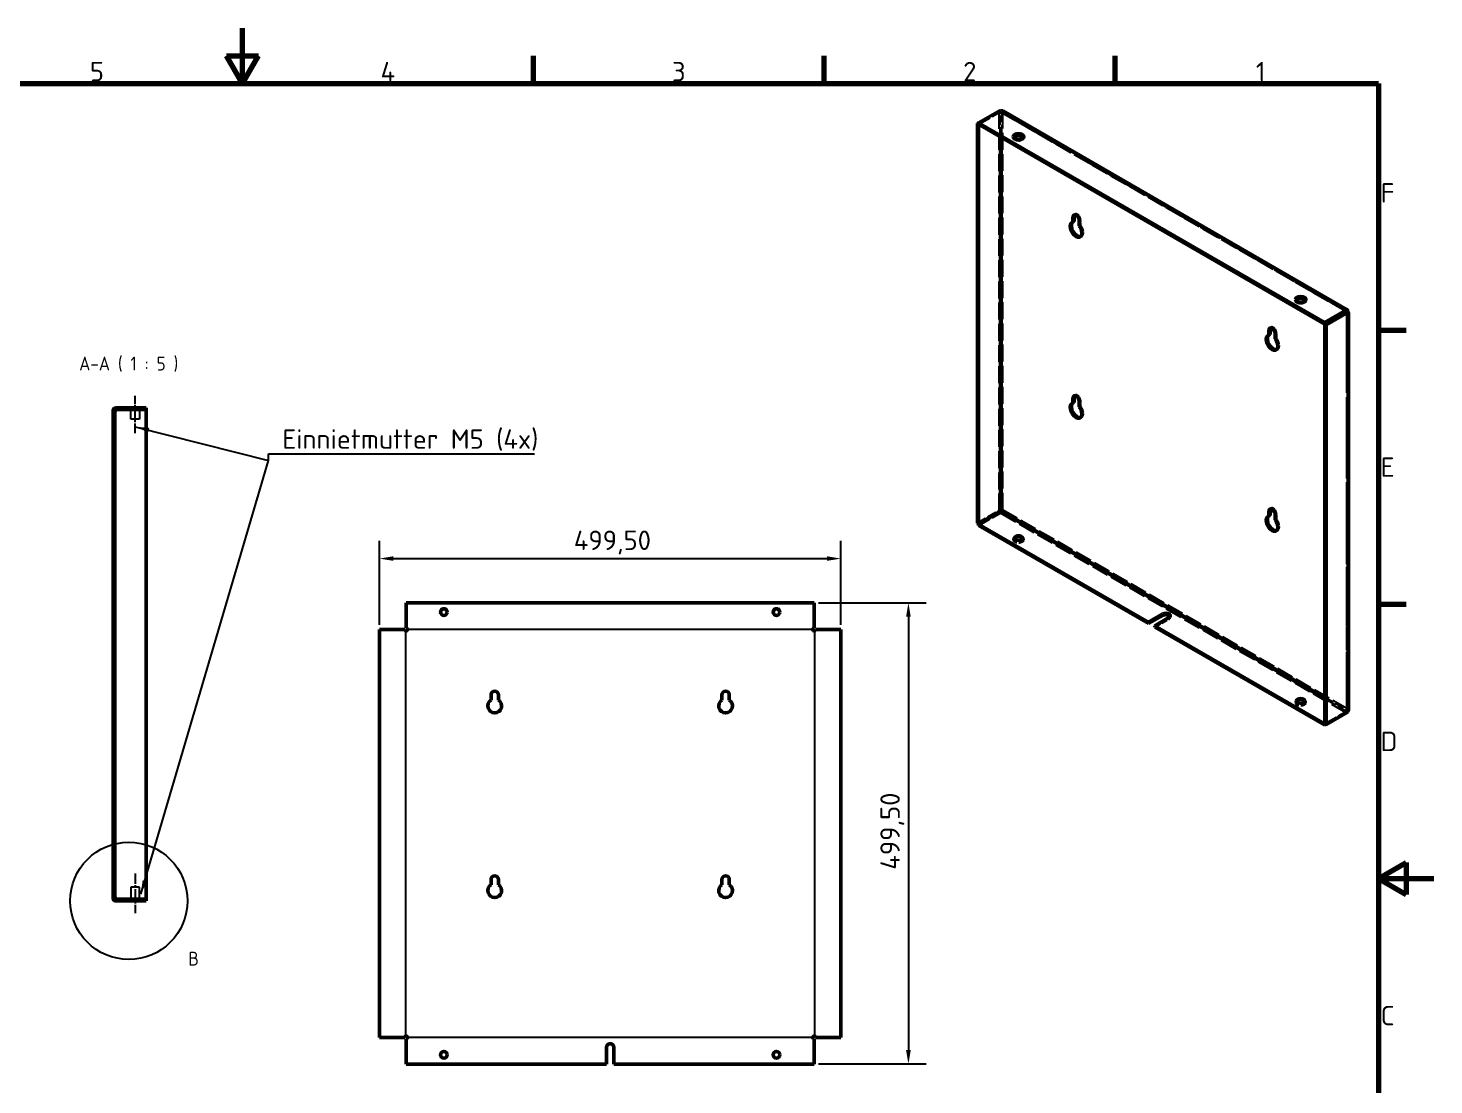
# Model space of a CAD drawing. Header units: millimetres. Extents: x -25 to 4376, y -375 to 1510.
# Drawn here: x 857 to 2125, y 556 to 1510 of the extents above; entities that cross this region are included whole.
import ezdxf

# ---------------------------------------------------------------- set-up
doc = ezdxf.new("R2010")
doc.units = ezdxf.units.MM
doc.header["$LTSCALE"] = 5
doc.linetypes.add('CHAIN', pattern=[0.3543, 0.2362, -0.0295, 0.0591, -0.0295])
doc.linetypes.add('DASHED', pattern=[0.2067, 0.1654, -0.0413])
for name, color, linetype, lineweight in [('Bemaßung (ISO)', 7, 'Continuous', 25), ('Detailumgrenzung (ISO)', 7, 'Continuous', 25), ('Mittellinie (ISO)', 7, 'Continuous', 25), ('Rahmen (ISO)', 7, 'Continuous', 70), ('Schraffur (ISO)', 7, 'Continuous', 18), ('Sichtbar (ISO)', 7, 'Continuous', 50), ('Sichtbar schmal (ISO)', 7, 'Continuous', 35), ('Skizziergeometrie (ISO)', 7, 'Continuous', 25), ('Symbol (ISO)', 7, 'Continuous', 25), ('Verdeckt (ISO)', 7, 'DASHED', 35), ('Verdeckt schmal (ISO)', 7, 'DASHED', 25)]:
    doc.layers.add(name, color=color, linetype=linetype, lineweight=lineweight)
doc.layers.add('Biegelinie nach oben(DIN)', color=7, linetype='Continuous', lineweight=25, true_color=0x8000ff)
doc.styles.add('Bezeichnungstext (DIN)', font='ISOCP.shx')
doc.styles.add('Notiztext (DIN)', font='isocpeur.ttf')
doc.dimstyles.new('Standard (DIN)', dxfattribs={"dimscale": 5, "dimtxt": 3.5, "dimasz": 2.5, "dimexe": 3.175, "dimexo": 0.8, "dimgap": 0.8, "dimtad": 1, "dimrnd": 1e-08, "dimzin": 0, "dimtxsty": 'Notiztext (DIN)', "dimcen": 0.09, "dimdle": 10, "dimclrd": 256, "dimclre": 256, "dimclrt": 256, "dimadec": 0, "dimazin": 0, "dimtfac": 1, "dimtmove": 0, "dimatfit": 3, "dimfxl": 1, "dimtolj": 1, "dimtzin": 0, "dimlwd": -1, "dimlwe": -1, "dimarcsym": 0})
doc.dimstyles.new('Standard - Methode 2a (DIN)$7', dxfattribs={"dimscale": 5, "dimtxt": 3.5, "dimasz": 2.5, "dimexe": 3.175, "dimexo": 0.8, "dimgap": 0.8, "dimtad": 1, "dimtih": 1, "dimtoh": 1, "dimrnd": 1e-08, "dimtxsty": 'Notiztext (DIN)', "dimcen": 0.09, "dimdle": 10, "dimclrd": 256, "dimclre": 256, "dimclrt": 256, "dimazin": 2, "dimtfac": 1, "dimtmove": 0, "dimatfit": 3, "dimfxl": 1, "dimtolj": 1, "dimlwd": -1, "dimlwe": -1, "dimarcsym": 0})

# ---------------------------------------------------------------- blocks, each defined once
blk = doc.blocks.new('Ränder BFE_Rahmen')
at = {"layer": 'Rahmen (ISO)'}
for p, q in [((210, 292), (210, 302)), ((207.11, 297), (212.89, 297)), ((210, 292), (207.11, 297)), ((210, 292), (212.89, 297)), ((262.5, 292), (262.5, 297)), ((315, 292), (315, 297)), ((367.5, 292), (367.5, 297)), ((5, 292), (415, 292)), ((415, 292), (415, 5)), ((415, 247.5), (420, 247.5)), ((415, 198), (420, 198)), ((415, 148.5), (420, 151.39)), ((420, 151.39), (420, 145.61)), ((415, 148.5), (425, 148.5)), ((415, 148.5), (420, 145.61))]:
    blk.add_line(p, q, dxfattribs=at)
at = {"layer": 'Symbol (ISO)', "char_height": 3.5, "style": 'Notiztext (DIN)'}
for s, insert, attachment_point in [('5', (183.75, 292.4), 8), ('4', (236.25, 292.4), 8), ('3', (288.75, 292.4), 8), ('2', (341.25, 292.4), 8), ('1', (393.75, 292.4), 8), ('F', (415.4, 272.25), 4), ('E', (415.4, 222.75), 4), ('D', (415.4, 173.25), 4), ('C', (415.4, 123.75), 4)]:
    blk.add_mtext(s, dxfattribs=dict(at, insert=insert, attachment_point=attachment_point))
blk = doc.blocks.new('2DDetail0')
at = {"layer": 'Detailumgrenzung (ISO)'}
blk.add_circle((189.51, 144.47), 10.58, dxfattribs=at)
at = {"layer": 'Detailumgrenzung (ISO)', "insert": (200.25, 132.78), "char_height": 2.5, "attachment_point": 7, "style": 'Bezeichnungstext (DIN)'}
blk.add_mtext('B', dxfattribs=at)
blk = doc.blocks.new('*D32')
at = {"layer": 'Bemaßung (ISO)', "transparency": 16777216}
for p, q in [((1173.7, 971.3), (1173.7, 1047.1)), ((1589.9, 971.3), (1589.9, 1047.1)), ((1186.2, 1031.2), (1577.4, 1031.2))]:
    blk.add_line(p, q, dxfattribs=at)
for points in [[(1186.2, 1033.3), (1186.2, 1029.2), (1173.7, 1031.2)], [(1577.4, 1033.3), (1577.4, 1029.2), (1589.9, 1031.2)]]:
    blk.add_solid(points, dxfattribs=at)
at = {"layer": 'Defpoints', "color": 0, "transparency": 16777216}
for p in [(1589.9, 1031.2), (1173.7, 967.3), (1589.9, 967.3)]:
    blk.add_point(p, dxfattribs=at)
at = {"layer": 'Bemaßung (ISO)', "transparency": 16777216, "insert": (1349, 1045.7), "char_height": 17.5, "attachment_point": 4, "style": 'Notiztext (DIN)'}
blk.add_mtext('\\A1;499,50', dxfattribs=at)
blk = doc.blocks.new('*D33')
at = {"layer": 'Bemaßung (ISO)', "transparency": 16777216}
for p, q in [((1569.9, 991.3), (1666.8, 991.3)), ((1650.9, 978.8), (1650.9, 587.6)), ((1569.9, 575.1), (1666.8, 575.1))]:
    blk.add_line(p, q, dxfattribs=at)
for points in [[(1648.8, 978.8), (1653, 978.8), (1650.9, 991.3)], [(1648.8, 587.6), (1653, 587.6), (1650.9, 575.1)]]:
    blk.add_solid(points, dxfattribs=at)
at = {"layer": 'Defpoints', "color": 0, "transparency": 16777216}
for p in [(1565.9, 991.3), (1565.9, 575.1), (1650.9, 575.1)]:
    blk.add_point(p, dxfattribs=at)
at = {"layer": 'Bemaßung (ISO)', "transparency": 16777216, "insert": (1636.4, 750.4), "char_height": 17.5, "attachment_point": 4, "rotation": 90, "style": 'Notiztext (DIN)'}
blk.add_mtext('\\A1;499,50', dxfattribs=at)

msp = doc.modelspace()

# ---------------------------------------------------------------- hatches: boundary and pattern name
at = {"layer": 'Schraffur (ISO)'}
h = msp.add_hatch(dxfattribs=at)
h.set_pattern_fill('ANSI31', color=256, scale=127, style=0)
h.set_pattern_definition([(45, (0, 0), (-11.22532, 11.22532), [])])
edge = h.paths.add_edge_path()
edge.add_ellipse((935.756, 1164.7333), major_axis=(0, 1), ratio=1, start_angle=0, end_angle=90)
edge.add_line((934.756, 1164.7333), (934.756, 724.7333))
edge.add_ellipse((935.756, 724.7333), major_axis=(-1, 0), ratio=1, start_angle=0, end_angle=90)
edge.add_line((935.756, 723.7333), (941.256, 723.7333))
edge.add_line((941.256, 723.7333), (941.256, 722.2333))
edge.add_line((941.256, 722.2333), (935.756, 722.2333))
edge.add_ellipse((935.756, 724.7333), major_axis=(0, -2.5), ratio=1, start_angle=270, end_angle=360, ccw=False)
edge.add_line((933.256, 724.7333), (933.256, 1164.7333))
edge.add_ellipse((935.756, 1164.7333), major_axis=(-2.5, 0), ratio=1, start_angle=270, end_angle=360, ccw=False)
edge.add_line((935.756, 1167.2333), (963.256, 1167.2333))
edge.add_line((963.256, 1167.2333), (963.256, 1165.7333))
edge.add_line((963.256, 1165.7333), (935.756, 1165.7333))

# ---------------------------------------------------------------- linework, layer by layer
at = {"layer": 'Biegelinie nach oben(DIN)'}
for p, q in [((1197.5235, 600.3214), (1197.5235, 966.0621)), ((1198.924, 967.4626), (1564.6647, 967.4626)), ((1566.0652, 966.0621), (1566.0652, 600.3214)), ((1564.6647, 598.9209), (1198.924, 598.9209))]:
    msp.add_line(p, q, dxfattribs=at)
at = {"layer": 'Mittellinie (ISO)', "linetype": 'CHAIN', "ltscale": 7.517555}
msp.add_line((953.3142, 1144.4068), (953.3142, 1178.2333), dxfattribs=at)
at = {"layer": 'Mittellinie (ISO)', "linetype": 'CHAIN', "ltscale": 7.966097}
msp.add_line((953.3142, 747.0781), (953.3142, 711.2333), dxfattribs=at)
at = {"layer": 'Sichtbar (ISO)'}
for p, q in [((1714.2205, 1424.5469), (1733.5372, 1435.6994)), ((1735.9659, 1435.2914), (2046.3072, 1256.1157)), ((1714.2205, 1424.5469), (1713.1098, 1423.9057)), ((1713.1098, 1423.9057), (1713.1098, 1063.1296)), ((1714.1705, 1423.2933), (1713.1098, 1423.9057)), ((1714.2205, 1423.3221), (1714.1705, 1423.2933)), ((1714.1705, 1423.2933), (1714.1705, 1062.5173)), ((2026.6617, 1244.1589), (1714.2205, 1424.5469)), ((1714.2205, 1423.3221), (1714.2205, 1424.5469)), ((2026.6617, 1242.9341), (1714.2205, 1423.3221)), ((1799.3768, 1334.8381), (1799.3768, 1339.456)), ((1800.4375, 1335.4505), (1799.3768, 1334.8381)), ((1800.4375, 1340.0684), (1800.4375, 1335.4505)), ((1805.0337, 1336.19), (1805.0337, 1331.5721)), ((2045.9784, 1255.3114), (2026.6617, 1244.1589)), ((2045.9784, 1254.0867), (2026.6617, 1242.9341)), ((2026.6617, 1242.9341), (2026.6617, 1244.1589)), ((2046.0284, 1254.0001), (2026.7117, 1242.8475)), ((2027.7723, 1242.2352), (2047.0891, 1253.3877)), ((2045.9784, 1254.0867), (2045.9784, 1255.3114)), ((2045.985, 1254.2314), (2046.2908, 1254.408)), ((2047.0891, 1253.3877), (2046.0284, 1254.0001)), ((2046.1571, 1253.9334), (2046.4629, 1254.1099)), ((2046.2908, 1254.408), (2047.0457, 1254.8438)), ((2046.4629, 1254.1099), (2047.2178, 1254.5458)), ((2047.95, 1253.2702), (2047.95, 894.919)), ((1976.1535, 1232.776), (1976.1535, 1237.3939)), ((1977.2142, 1233.3884), (1976.1535, 1232.776)), ((1977.2142, 1238.0063), (1977.2142, 1233.3884)), ((1981.8104, 1234.1279), (1981.8104, 1229.5101)), ((2026.7117, 882.0715), (2026.7117, 1242.8475)), ((2026.7117, 1242.8475), (2027.7723, 1242.2352)), ((2027.7723, 881.4591), (2027.7723, 1242.2352)), ((963.256, 1167.2333), (935.756, 1167.2333)), ((963.256, 1165.7333), (963.256, 1167.2333)), ((1799.3768, 1171.5388), (1799.3768, 1176.1567)), ((1800.4375, 1172.1512), (1799.3768, 1171.5388)), ((1800.4375, 1176.769), (1800.4375, 1172.1512)), ((1805.0337, 1172.8907), (1805.0337, 1168.2728)), ((933.256, 1164.7333), (933.256, 724.7333)), ((934.756, 724.7333), (934.756, 1164.7333)), ((935.756, 1165.7333), (963.256, 1165.7333)), ((935.938, 1165.6626), (963.256, 1165.6626)), ((963.256, 723.804), (963.256, 1165.6626)), ((1733.4872, 1073.6698), (1714.1705, 1062.5173)), ((1733.5372, 1073.5832), (1714.2205, 1062.4307)), ((1976.1535, 1069.4767), (1976.1535, 1074.0946)), ((1977.2142, 1070.0891), (1976.1535, 1069.4767)), ((1977.2142, 1074.707), (1977.2142, 1070.0891)), ((1981.8104, 1070.8286), (1981.8104, 1066.2107)), ((1714.1705, 1062.5173), (1713.1098, 1063.1296)), ((1714.2205, 1062.4307), (1867.6126, 973.8696)), ((1714.2205, 1062.4307), (1714.2205, 1061.2059)), ((1714.2205, 1061.2059), (1867.6126, 972.6449)), ((1565.9021, 991.3168), (1197.6866, 991.3168)), ((1197.6866, 968.5517), (1197.6866, 991.3168)), ((1565.9021, 968.5517), (1565.9021, 991.3168)), ((1867.6126, 973.8696), (1880.3406, 981.2181)), ((1880.3406, 979.9934), (1867.6126, 972.6449)), ((1885.9974, 977.9521), (1873.2695, 970.6037)), ((1173.6694, 967.2995), (1173.6694, 599.084)), ((1196.4344, 967.2995), (1173.6694, 967.2995)), ((1567.1543, 967.2995), (1589.9194, 967.2995)), ((1589.9194, 599.084), (1589.9194, 967.2995)), ((1867.6126, 972.6449), (1867.6126, 973.8696)), ((1873.2695, 970.6037), (1873.2695, 969.3789)), ((1873.2695, 970.6037), (2026.6617, 882.0426)), ((1873.2695, 969.3789), (2026.6617, 880.8179)), ((1274.2944, 903.4787), (1274.2944, 908.1918)), ((1280.961, 908.1918), (1280.961, 903.4787)), ((1482.6277, 903.4787), (1482.6277, 908.1918)), ((1489.2944, 908.1918), (1489.2944, 903.4787)), ((2047.0891, 892.6117), (2027.7723, 881.4591)), ((2026.7117, 882.0715), (2026.6617, 882.0426)), ((2026.6617, 882.0426), (2026.6617, 880.8179)), ((2026.6617, 880.8179), (2027.7723, 881.4591)), ((2026.7117, 882.0715), (2027.7723, 881.4591)), ((1274.2944, 736.812), (1274.2944, 741.5251)), ((1280.961, 741.5251), (1280.961, 736.812)), ((1482.6277, 736.812), (1482.6277, 741.5251)), ((1489.2944, 741.5251), (1489.2944, 736.812)), ((941.256, 723.7333), (935.756, 723.7333)), ((935.938, 723.804), (963.256, 723.804)), ((941.256, 722.2333), (941.256, 723.7333)), ((941.256, 723.7333), (945.256, 723.7333)), ((945.256, 723.7333), (963.256, 723.7333)), ((963.256, 723.7333), (963.256, 722.2333)), ((935.756, 722.2333), (941.256, 722.2333)), ((945.256, 722.2333), (941.256, 722.2333)), ((963.256, 722.2333), (945.256, 722.2333)), ((1196.4344, 599.084), (1173.6694, 599.084)), ((1197.6866, 597.8318), (1197.6866, 575.0668)), ((1565.9021, 597.8318), (1565.9021, 575.0668)), ((1567.1543, 599.084), (1589.9194, 599.084)), ((1378.461, 575.0668), (1378.461, 590.0668)), ((1385.1277, 590.0668), (1385.1277, 575.0668)), ((1197.6866, 575.0668), (1378.461, 575.0668)), ((1385.1277, 575.0668), (1565.9021, 575.0668))]:
    msp.add_line(p, q, dxfattribs=at)
for centre in [(1231.7944, 982.9834), (1531.7944, 982.9834), (1231.7944, 583.4001), (1531.7944, 583.4001)]:
    msp.add_circle(centre, 3, dxfattribs=at)
for centre, radius, start, end in [((935.756, 1164.7333), 2.5, 90, 180), ((935.756, 1164.7333), 1, 90, 180), ((934.438, 1165.6653), 1.5, 331.4834079, 359.8971604), ((1197.6844, 967.3017), 1.25, 180.1028396, 89.8971604), ((1565.9043, 967.3017), 1.25, 90.1028396, 359.8971604), ((1277.6277, 898.1918), 6.25, 122.2309526, 57.7690474), ((1277.6277, 908.1918), 3.3333, 0, 180), ((1485.961, 898.1918), 6.25, 122.2309526, 57.7690474), ((1485.961, 908.1918), 3.3333, 0, 180), ((1277.6277, 731.5251), 6.25, 122.2309526, 57.7690474), ((1277.6277, 741.5251), 3.3333, 0, 180), ((1485.961, 731.5251), 6.25, 122.2309526, 57.7690474), ((1485.961, 741.5251), 3.3333, 0, 180), ((935.756, 724.7333), 2.5, 180, 270), ((935.756, 724.7333), 1, 180, 270), ((934.438, 723.8013), 1.5, 0.1028396, 28.5165921), ((1197.6844, 599.0818), 1.25, 270.1028396, 179.8971604), ((1565.9043, 599.0818), 1.25, 0.1028396, 269.8971604), ((1381.7944, 590.0668), 3.3333, 0, 180)]:
    msp.add_arc(centre, radius, start, end, dxfattribs=at)
for centre, major_axis, start_param, end_param in [((1734.596, 1436.3129), (-1.5, 0), 0.787193053, 1.283106587), ((1750.2329, 1410.9403), (-3.6, 0), 2.511455408, 6.913322553), ((1750.2329, 1410.6953), (3.6, 0), 0.058959719, 3.082632935), ((1802.2053, 1328.025), (3.75, -6.4952), 2.918730735, 8.076843553), ((1803.2659, 1328.6374), (-3.75, 6.4952), 0.141897055, 2.999695599), ((1802.2053, 1337.823), (-2, 3.4641), 3.926990817, 7.068583471), ((1803.2659, 1338.4354), (-2, 3.4641), 0.268375089, 0.785398163), ((2004.7914, 1263.9709), (-3.6, 0), 2.511455408, 6.913322553), ((2004.7914, 1263.7259), (3.6, 0), 0.058959719, 3.082632935), ((2047.041, 1255.9227), (-1.5, 0), 0.28768974, 0.783603274), ((2046.8161, 1254.5126), (-0.75, 1.299), 1.455825777, 1.685766877), ((2047.8768, 1255.1249), (0.75, -1.299), 4.59741843, 4.82735953), ((2048.1498, 1254.0023), (-0.75, -1.299), 5.499582033, 5.995495567), ((1978.982, 1225.963), (3.75, -6.4952), 2.918730735, 8.076843553), ((1980.0426, 1226.5753), (-3.75, 6.4952), 0.141897055, 2.999695599), ((1978.982, 1235.7609), (-2, 3.4641), 3.926990817, 7.068583471), ((1980.0426, 1236.3733), (-2, 3.4641), 0.268375089, 0.785398163), ((1802.2053, 1164.7257), (3.75, -6.4952), 2.918730735, 8.076843553), ((1803.2659, 1165.3381), (-3.75, 6.4952), 0.141897055, 2.999695599), ((1802.2053, 1174.5237), (-2, 3.4641), 3.926990817, 7.068583471), ((1803.2659, 1175.1361), (-2, 3.4641), 0.268375089, 0.785398163), ((1734.5479, 1074.28), (0.75, 1.299), 1.858486067, 2.354399601), ((1734.596, 1074.1967), (-1.5, 0), 0.787193053, 1.283106587), ((1734.3711, 1074.1224), (0.75, -1.299), 1.455825777, 1.685766877), ((1978.982, 1062.6636), (3.75, -6.4952), 2.918730735, 8.076843553), ((1980.0426, 1063.276), (-3.75, 6.4952), 0.141897055, 2.999695599), ((1978.982, 1072.4616), (-2, 3.4641), 3.926990817, 7.068583471), ((1980.0426, 1073.074), (-2, 3.4641), 0.268375089, 0.785398163), ((1750.2329, 1049.5589), (3.6, 0), 0.058959719, 3.082632935), ((1750.2329, 1048.5791), (4.8, 0), 0.91982424, 2.221768414), ((1883.169, 979.5851), (4, 0), 5.497787144, 8.639379797), ((1883.169, 978.3604), (4, 0), 0.268375089, 2.35619449), ((2004.7914, 902.5895), (3.6, 0), 0.058959719, 3.082632935), ((2004.7914, 901.6097), (4.8, 0), 0.91982424, 2.221768414), ((2048.1498, 893.2219), (0.75, 1.299), 1.858486067, 2.354399601)]:
    msp.add_ellipse(centre, major_axis=major_axis, ratio=0.577350269, start_param=start_param, end_param=end_param, dxfattribs=at)
for centre, major_axis in [((1750.2329, 1411.9201), (-4.8, 0)), ((2004.7914, 1264.9507), (-4.8, 0)), ((1750.2329, 1049.8038), (-3.6, 0)), ((2004.7914, 902.8344), (-3.6, 0))]:
    msp.add_ellipse(centre, major_axis=major_axis, ratio=0.577350269, dxfattribs=at)
for points, knots in [([(1735.9657, 1435.2903), (1735.6548, 1435.4645), (1735.1869, 1435.4999), (1734.7457, 1435.4916), (1734.5448, 1435.4879), (1734.3492, 1435.4797), (1734.1704, 1435.4825)], [0.1290366859, 0.1290366859, 0.1290366859, 0.1290366859, 0.7776378231, 0.7776378231, 0.7776378231, 1.0730879035, 1.0730879035, 1.0730879035, 1.0730879035]), ([(2045.6026, 1255.677), (2045.5901, 1255.9488), (2045.82, 1256.2287), (2046.115, 1256.1851), (2046.389, 1256.1447), (2046.6772, 1255.8043), (2046.8703, 1255.3359), (2046.9352, 1255.1784), (2046.9923, 1255.0103), (2047.0457, 1254.8438)], [2.06850475, 2.06850475, 2.06850475, 2.06850475, 2.846535438, 2.846535438, 2.846535438, 3.569056785, 3.569056785, 3.569056785, 3.812020267, 3.812020267, 3.812020267, 3.812020267]), ([(2047.2178, 1254.5458), (2047.5658, 1254.1623), (2047.8893, 1253.7279), (2047.9414, 1253.3814), (2047.9941, 1253.0308), (2047.7691, 1252.8043), (2047.5134, 1252.7971), (2047.4097, 1252.7942), (2047.3048, 1252.8237), (2047.2178, 1252.8795)], [-2.24122394, -2.24122394, -2.24122394, -2.24122394, -1.521479249, -1.521479249, -1.521479249, -0.793158504, -0.793158504, -0.793158504, -0.497708423, -0.497708423, -0.497708423, -0.497708423]), ([(935.756, 1164.9492), (935.5927, 1164.5186), (935.2545, 1164.2173), (935.0229, 1164.1718), (934.8424, 1164.1363), (934.756, 1164.2528), (934.756, 1164.49)], [0.497708423, 0.497708423, 0.497708423, 0.497708423, 1.477801188, 1.477801188, 1.477801188, 2.24122394, 2.24122394, 2.24122394, 2.24122394]), ([(934.7646, 1164.3583), (934.9504, 1164.4231), (935.1325, 1164.5031), (935.2951, 1164.5964), (935.4756, 1164.7001), (935.6329, 1164.8194), (935.756, 1164.9492)], [-1.0590958133, -1.0590958133, -1.0590958133, -1.0590958133, -0.7931585037, -0.7931585037, -0.7931585037, -0.4977084233, -0.4977084233, -0.4977084233, -0.4977084233]), ([(1733.6159, 1074.3266), (1733.7314, 1074.7449), (1734.0201, 1075.1003), (1734.3605, 1075.13), (1734.6257, 1075.1532), (1734.8825, 1074.9804), (1735.0301, 1074.7015)], [-2.64388423, -2.64388423, -2.64388423, -2.64388423, -1.663791466, -1.663791466, -1.663791466, -0.900368713, -0.900368713, -0.900368713, -0.900368713]), ([(1735.2022, 1074.4035), (1735.3999, 1074.0883), (1735.3828, 1073.7146), (1735.1423, 1073.502), (1734.9171, 1073.3029), (1734.5318, 1073.2723), (1734.1704, 1073.3662)], [-0.670427613, -0.670427613, -0.670427613, -0.670427613, 0.229738986, 0.229738986, 0.229738986, 1.073087904, 1.073087904, 1.073087904, 1.073087904]), ([(2047.2178, 893.2685), (2047.447, 893.6799), (2047.8043, 894.1703), (2047.9141, 894.6323), (2047.9375, 894.7309), (2047.9476, 894.8268), (2047.9455, 894.918)], [0.4977084233, 0.4977084233, 0.4977084233, 0.4977084233, 1.2757391107, 1.2757391107, 1.2757391107, 1.4417596409, 1.4417596409, 1.4417596409, 1.4417596409]), ([(934.756, 724.9767), (934.756, 725.2563), (934.8883, 725.3644), (935.1259, 725.2619), (935.3485, 725.1659), (935.6155, 724.888), (935.756, 724.5175)], [-2.24122394, -2.24122394, -2.24122394, -2.24122394, -1.341057341, -1.341057341, -1.341057341, -0.497708423, -0.497708423, -0.497708423, -0.497708423])]:
    msp.add_open_spline(points, degree=3, knots=knots, dxfattribs=at)
for points in [[(2045.985, 1254.2314), (2045.9828, 1254.235), (2045.9806, 1254.2385), (2045.9784, 1254.242)], [(2046.1629, 1253.9224), (2046.161, 1253.9261), (2046.1591, 1253.9297), (2046.1571, 1253.9334)], [(935.756, 724.5175), (935.5221, 724.7641), (935.1502, 724.9703), (934.762, 725.1085)]]:
    msp.add_open_spline(points, degree=3, dxfattribs=at)
at = {"layer": 'Sichtbar schmal (ISO)'}
for p, q in [((2045.6026, 1255.677), (1734.1704, 1435.4825)), ((1733.6159, 1074.3266), (1733.6159, 1412.1242)), ((1735.0301, 1411.3077), (1735.0301, 1074.7015)), ((1799.3768, 1339.456), (1800.4375, 1340.0684)), ((2045.985, 1254.2314), (2045.9784, 1254.2353)), ((2046.1571, 1253.9258), (2046.1571, 1253.9334)), ((2047.2178, 893.2685), (2047.2178, 1252.8795)), ((1976.1535, 1237.3939), (1977.2142, 1238.0063)), ((1799.3768, 1176.1567), (1800.4375, 1176.769)), ((2026.7117, 904.4674), (1734.1704, 1073.3662)), ((1735.2022, 1074.4035), (2026.7117, 906.1004)), ((1976.1535, 1074.0946), (1977.2142, 1074.707)), ((1880.3406, 979.9934), (1880.3406, 981.2181))]:
    msp.add_line(p, q, dxfattribs=at)
at = {"layer": 'Skizziergeometrie (ISO)'}
for p, q in [((949.4288, 1165.7333), (957.1995, 1165.7333)), ((949.4288, 1156.9068), (949.4288, 1165.7333)), ((957.1995, 1156.9068), (949.4288, 1156.9068)), ((957.1995, 1165.7333), (957.1995, 1156.9068)), ((957.1995, 734.5781), (949.4288, 734.5781)), ((949.4288, 734.5781), (949.4288, 723.7333)), ((949.4288, 723.7333), (957.1995, 723.7333)), ((957.1995, 723.7333), (957.1995, 734.5781))]:
    msp.add_line(p, q, dxfattribs=at)
at = {"layer": 'Verdeckt (ISO)', "ltscale": 10.406408}
for p, q in [((1733.5372, 1434.4747), (1714.2205, 1423.3221)), ((1713.1098, 1063.1296), (1732.4266, 1074.2822)), ((1733.5372, 1072.3584), (1714.2205, 1061.2059)), ((2046.0284, 893.2241), (2026.7117, 882.0715))]:
    msp.add_line(p, q, dxfattribs=at)
at = {"layer": 'Verdeckt (ISO)', "ltscale": 0.571309}
for p, q in [((1733.4872, 1434.4458), (1732.4266, 1435.0582)), ((1733.5372, 1435.6994), (1733.5372, 1434.4747)), ((1735.1211, 1433.6037), (1736.1818, 1434.2161)), ((1798.4553, 1334.5202), (1799.5159, 1335.1326)), ((1800.2053, 1341.2871), (1801.2659, 1341.8995)), ((1805.0337, 1331.5721), (1806.0944, 1332.1845)), ((1805.9553, 1321.5298), (1807.0159, 1322.1422)), ((1975.232, 1232.4582), (1976.2926, 1233.0705)), ((1976.982, 1239.225), (1978.0426, 1239.8374)), ((1981.8104, 1229.5101), (1982.8711, 1230.1224)), ((1982.732, 1219.4678), (1983.7926, 1220.0801)), ((935.938, 1165.7333), (935.938, 1167.2333)), ((1798.4553, 1171.2209), (1799.5159, 1171.8333)), ((1800.2053, 1177.9878), (1801.2659, 1178.6002)), ((1805.0337, 1168.2728), (1806.0944, 1168.8852)), ((934.9603, 1164.1653), (933.7668, 1164.1653)), ((1805.9553, 1158.2305), (1807.0159, 1158.8429)), ((934.756, 1098.7333), (933.256, 1098.7333)), ((933.256, 1089.0776), (934.756, 1089.0776)), ((934.756, 1075.2333), (933.256, 1075.2333)), ((1732.4266, 1074.2822), (1733.4872, 1073.6698)), ((1733.5372, 1073.5832), (1733.5372, 1072.3584)), ((1975.232, 1069.1588), (1976.2926, 1069.7712)), ((1976.982, 1075.9257), (1978.0426, 1076.5381)), ((1981.8104, 1066.2107), (1982.8711, 1066.8231)), ((1982.732, 1056.1685), (1983.7926, 1056.7808)), ((1887.169, 978.3604), (1887.169, 979.5851)), ((934.756, 898.7333), (933.256, 898.7333)), ((933.256, 889.0776), (934.756, 889.0776)), ((2045.9784, 891.9704), (2045.9784, 893.1952)), ((2046.0284, 893.2241), (2047.0891, 892.6117)), ((2046.0661, 895.0312), (2047.1268, 895.6436)), ((934.756, 875.2333), (933.256, 875.2333)), ((933.7668, 725.3013), (934.9603, 725.3013)), ((935.938, 722.2333), (935.938, 723.7333))]:
    msp.add_line(p, q, dxfattribs=at)
at = {"layer": 'Verdeckt (ISO)', "ltscale": 0.406593}
for p, q in [((1733.3102, 1434.1141), (1732.5553, 1434.55)), ((1734.1704, 1435.4825), (1734.1704, 1434.6108)), ((1736.2629, 1434.2744), (1735.508, 1433.8385)), ((2045.6026, 1254.8053), (2045.6026, 1255.677)), ((2047.2178, 1252.8795), (2046.4629, 1253.3153)), ((935.756, 1166.1657), (935.756, 1167.2333)), ((934.3236, 1164.7333), (933.256, 1164.7333)), ((934.3236, 1164.49), (933.256, 1164.49)), ((1732.5553, 1074.939), (1733.3102, 1074.5031)), ((1734.1704, 1073.0132), (1734.1704, 1072.1415)), ((1736.0908, 1075.3139), (1735.3359, 1074.8781)), ((1736.2629, 1075.0159), (1735.508, 1074.58)), ((2045.6026, 892.336), (2045.6026, 893.2077)), ((2047.2178, 895.6847), (2046.4629, 895.2488)), ((2046.4629, 893.7043), (2047.2178, 893.2685)), ((933.256, 724.9767), (934.3236, 724.9767)), ((933.256, 724.7333), (934.3236, 724.7333)), ((935.756, 722.2333), (935.756, 723.3009))]:
    msp.add_line(p, q, dxfattribs=at)
at = {"layer": 'Verdeckt (ISO)', "ltscale": 0.164616}
for p, q in [((1733.6159, 1433.9376), (1733.3102, 1434.1141)), ((1734.1704, 1434.6108), (1734.1704, 1434.2577)), ((1735.508, 1433.8385), (1735.2022, 1433.662)), ((2045.6026, 1254.4522), (2045.6026, 1254.8053)), ((2046.4629, 1253.3153), (2046.1571, 1253.4919)), ((934.756, 1164.7333), (934.3236, 1164.7333)), ((934.756, 1164.49), (934.3236, 1164.49)), ((935.756, 1165.7333), (935.756, 1166.1657)), ((1733.3102, 1074.5031), (1733.6159, 1074.3266)), ((1734.1704, 1073.3662), (1734.1704, 1073.0132)), ((1735.3359, 1074.8781), (1735.0301, 1074.7015)), ((1735.508, 1074.58), (1735.2022, 1074.4035)), ((2045.6026, 893.2077), (2045.6026, 893.5607)), ((2046.4629, 895.2488), (2046.1571, 895.0723)), ((2046.1571, 893.8809), (2046.4629, 893.7043)), ((934.3236, 724.9767), (934.756, 724.9767)), ((934.3236, 724.7333), (934.756, 724.7333)), ((935.756, 723.3009), (935.756, 723.7333))]:
    msp.add_line(p, q, dxfattribs=at)
at = {"layer": 'Verdeckt (ISO)', "ltscale": 0.092603}
for p, q in [((1735.2022, 1433.662), (1735.0301, 1433.5626)), ((2046.1571, 895.0723), (2045.985, 894.9729))]:
    msp.add_line(p, q, dxfattribs=at)
at = {"layer": 'Verdeckt (ISO)', "ltscale": 24.98016}
for p, q in [((1735.2159, 1433.9923), (2045.5572, 1254.8167)), ((2046.45, 1253.2702), (2046.45, 894.919))]:
    msp.add_line(p, q, dxfattribs=at)
at = {"layer": 'Verdeckt (ISO)', "ltscale": 0.114182}
for p, q in [((1746.6329, 1410.6953), (1746.6329, 1410.9403)), ((1753.8329, 1410.6953), (1753.8329, 1410.9403)), ((2001.1914, 1263.7259), (2001.1914, 1263.9709)), ((2008.3914, 1263.7259), (2008.3914, 1263.9709)), ((949.656, 1165.7333), (949.656, 1166.0333)), ((956.856, 1165.7333), (956.856, 1166.0333)), ((1746.6329, 1049.5589), (1746.6329, 1049.8038)), ((1753.8329, 1049.5589), (1753.8329, 1049.8038)), ((2001.1914, 902.5895), (2001.1914, 902.8344)), ((2008.3914, 902.5895), (2008.3914, 902.8344)), ((949.656, 723.4333), (949.656, 723.7333)), ((956.856, 723.4333), (956.856, 723.7333))]:
    msp.add_line(p, q, dxfattribs=at)
at = {"layer": 'Verdeckt (ISO)', "ltscale": 0.646375}
for p, q in [((1747.6873, 1409.4706), (1746.8388, 1409.9605)), ((1752.7785, 1409.4706), (1753.627, 1409.9605)), ((2002.2458, 1262.5012), (2001.3973, 1262.9911)), ((2007.3369, 1262.5012), (2008.1855, 1262.9911)), ((949.656, 1166.0333), (948.456, 1167.2333)), ((956.856, 1166.0333), (958.056, 1167.2333)), ((1747.6873, 1051.0286), (1746.8388, 1050.5387)), ((1752.7785, 1051.0286), (1753.627, 1050.5387)), ((2002.2458, 904.0592), (2001.3973, 903.5693)), ((2007.3369, 904.0592), (2008.1855, 903.5693)), ((949.656, 723.4333), (948.456, 722.2333)), ((956.856, 723.4333), (958.056, 722.2333))]:
    msp.add_line(p, q, dxfattribs=at)
at = {"layer": 'Verdeckt (ISO)', "ltscale": 2.154383}
for p, q in [((1806.0944, 1332.1845), (1806.0944, 1336.8024)), ((1982.8711, 1230.1224), (1982.8711, 1234.7403)), ((1806.0944, 1168.8852), (1806.0944, 1173.5031)), ((1982.8711, 1066.8231), (1982.8711, 1071.441))]:
    msp.add_line(p, q, dxfattribs=at)
at = {"layer": 'Verdeckt (ISO)', "ltscale": 4.308222}
for p, q in [((949.656, 1166.0333), (956.856, 1166.0333)), ((956.856, 723.4333), (949.656, 723.4333))]:
    msp.add_line(p, q, dxfattribs=at)
at = {"layer": 'Verdeckt (ISO)', "ltscale": 6.856808}
msp.add_line((1873.2695, 969.3789), (1885.9974, 976.7274), dxfattribs=at)
at = {"layer": 'Verdeckt (ISO)', "ltscale": 0.283269}
for centre, major_axis, start_param, end_param in [((1733.4872, 1435.6728), (-0.75, -1.299), 5.499582033, 5.995495567), ((1734.5479, 1435.0604), (-0.75, -1.299), 5.499582033, 5.995495567), ((1734.596, 1435.0882), (1.5, 0), 3.928785706, 4.42469924), ((2047.041, 1254.6979), (-1.5, 0), 0.28768974, 0.783603274), ((2047.0891, 1254.6146), (-0.75, -1.299), 5.499582033, 5.995495567), ((1733.4872, 1074.8923), (-0.75, -1.299), 5.00007872, 5.495992255), ((1734.596, 1072.9719), (1.5, 0), 3.928785706, 4.42469924), ((2047.041, 893.8065), (-1.5, 0), 0.28768974, 0.783603274), ((2047.041, 892.5817), (-1.5, 0), 0.28768974, 0.783603274), ((2047.0891, 893.8342), (-0.75, -1.299), 5.00007872, 5.495992255)]:
    msp.add_ellipse(centre, major_axis=major_axis, ratio=0.577350269, start_param=start_param, end_param=end_param, dxfattribs=at)
at = {"layer": 'Verdeckt (ISO)', "ltscale": 0.13129}
for centre, major_axis, start_param, end_param in [((1734.3711, 1434.9028), (0.75, -1.299), 6.168214757, 6.398155857), ((1735.4318, 1435.5152), (0.75, -1.299), 6.168214757, 6.398155857), ((1735.4318, 1074.7347), (-0.75, 1.299), 4.59741843, 4.82735953), ((2046.8161, 893.7322), (-0.75, 1.299), 6.168214757, 6.398155857), ((2047.8768, 894.3445), (-0.75, 1.299), 6.168214757, 6.398155857)]:
    msp.add_ellipse(centre, major_axis=major_axis, ratio=0.577350269, start_param=start_param, end_param=end_param, dxfattribs=at)
at = {"layer": 'Verdeckt (ISO)', "ltscale": 4.469935}
for centre in [(1750.2329, 1410.6953), (2004.7914, 1263.7259), (1750.2329, 1049.5589), (2004.7914, 902.5895)]:
    msp.add_ellipse(centre, major_axis=(-3.6, 0), ratio=0.577350269, start_param=6.224225588, end_param=9.48373768, dxfattribs=at)
at = {"layer": 'Verdeckt (ISO)', "ltscale": 2.579905}
for centre in [(1750.2329, 1410.9403), (2004.7914, 1263.9709)]:
    msp.add_ellipse(centre, major_axis=(-3.6, 0), ratio=0.577350269, start_param=0.630137246, end_param=2.511455408, dxfattribs=at)
at = {"layer": 'Verdeckt (ISO)', "ltscale": 1.042033}
for centre in [(1803.2659, 1328.6374), (1980.0426, 1226.5753), (1803.2659, 1165.3381), (1980.0426, 1063.276)]:
    msp.add_ellipse(centre, major_axis=(-3.75, 6.4952), ratio=0.577350269, start_param=6.060323388, end_param=6.425082362, dxfattribs=at)
at = {"layer": 'Verdeckt (ISO)', "ltscale": 3.999107}
for centre in [(1803.2659, 1338.4354), (1980.0426, 1236.3733), (1803.2659, 1175.1361), (1980.0426, 1073.074)]:
    msp.add_ellipse(centre, major_axis=(-2, 3.4641), ratio=0.577350269, start_param=3.926990817, end_param=6.551560396, dxfattribs=at)
at = {"layer": 'Verdeckt (ISO)', "ltscale": 5.529869}
for centre in [(1803.2659, 1328.6374), (1980.0426, 1226.5753), (1803.2659, 1165.3381), (1980.0426, 1063.276)]:
    msp.add_ellipse(centre, major_axis=(3.75, -6.4952), ratio=0.577350269, start_param=6.141288253, end_param=8.076843553, dxfattribs=at)
at = {"layer": 'Verdeckt (ISO)', "ltscale": 9.108143}
for centre in [(1750.2329, 1048.5791), (2004.7914, 901.6097)]:
    msp.add_ellipse(centre, major_axis=(4.8, 0), ratio=0.577350269, start_param=2.221768414, end_param=7.203009547, dxfattribs=at)
at = {"layer": 'Verdeckt (ISO)', "ltscale": 1.605595}
msp.add_ellipse((1883.169, 978.3604), major_axis=(4, 0), ratio=0.577350269, start_param=5.497787144, end_param=6.551560396, dxfattribs=at)
at = {"layer": 'Verdeckt (ISO)', "ltscale": 1.583021}
for points, knots in [([(1732.5553, 1434.55), (1732.7845, 1434.4032), (1733.2604, 1434.3939), (1733.9006, 1434.3649), (1734.4952, 1434.3379), (1735.1863, 1434.2717), (1735.6697, 1434.2156), (1735.8323, 1434.1967), (1735.9733, 1434.1812), (1736.0908, 1434.175)], [-2.64388423, -2.64388423, -2.64388423, -2.64388423, -1.865853543, -1.865853543, -1.865853543, -1.143332195, -1.143332195, -1.143332195, -0.900368713, -0.900368713, -0.900368713, -0.900368713]), ([(1734.1704, 1072.1415), (1734.6413, 1072.1343), (1735.2447, 1072.3354), (1735.6997, 1072.8121), (1736.1222, 1073.2547), (1736.3745, 1073.9071), (1736.3557, 1074.4761), (1736.3494, 1074.6674), (1736.3162, 1074.8494), (1736.2629, 1075.0159)], [-1.073087904, -1.073087904, -1.073087904, -1.073087904, -0.295057216, -0.295057216, -0.295057216, 0.427464132, 0.427464132, 0.427464132, 0.670427613, 0.670427613, 0.670427613, 0.670427613])]:
    msp.add_open_spline(points, degree=3, knots=knots, dxfattribs=at)
at = {"layer": 'Verdeckt (ISO)', "ltscale": 0.601816}
msp.add_open_spline([(1733.7823, 1433.6952), (1733.4725, 1433.9734), (1733.1168, 1434.2097), (1732.6969, 1434.4656), (1732.6345, 1434.5029), (1732.572, 1434.5397)], degree=3, knots=[0, 0, 0, 0, 0.1344848138, 0.1344848138, 0.1578358282, 0.1578358282, 0.1578358282, 0.1578358282], dxfattribs=at)
at = {"layer": 'Verdeckt (ISO)', "ltscale": 0.772226}
for points, knots in [([(1735.0301, 1433.5626), (1734.856, 1433.4348), (1734.5238, 1433.4303), (1734.2195, 1433.4957), (1733.9344, 1433.557), (1733.7153, 1433.6924), (1733.6159, 1433.9376)], [0.900368713, 0.900368713, 0.900368713, 0.900368713, 1.800535313, 1.800535313, 1.800535313, 2.64388423, 2.64388423, 2.64388423, 2.64388423]), ([(2046.1571, 895.0723), (2046.3312, 895.2001), (2046.4763, 895.0966), (2046.4446, 894.8372), (2046.415, 894.5942), (2046.2565, 894.2408), (2046.1571, 893.8809)], [-2.24122394, -2.24122394, -2.24122394, -2.24122394, -1.341057341, -1.341057341, -1.341057341, -0.497708423, -0.497708423, -0.497708423, -0.497708423])]:
    msp.add_open_spline(points, degree=3, knots=knots, dxfattribs=at)
at = {"layer": 'Verdeckt (ISO)', "ltscale": 0.77217}
for points, knots in [([(1734.1704, 1434.2577), (1734.5904, 1434.1486), (1735.0425, 1434.1063), (1735.2385, 1433.9784), (1735.3911, 1433.8788), (1735.3699, 1433.7357), (1735.2022, 1433.662)], [-1.073087904, -1.073087904, -1.073087904, -1.073087904, -0.092995139, -0.092995139, -0.092995139, 0.670427613, 0.670427613, 0.670427613, 0.670427613]), ([(2045.6026, 893.5607), (2045.4137, 893.8032), (2045.4397, 894.1215), (2045.5713, 894.4386), (2045.6739, 894.6856), (2045.8173, 894.8993), (2045.985, 894.9729)], [2.06850475, 2.06850475, 2.06850475, 2.06850475, 3.048597515, 3.048597515, 3.048597515, 3.812020267, 3.812020267, 3.812020267, 3.812020267])]:
    msp.add_open_spline(points, degree=3, knots=knots, dxfattribs=at)
at = {"layer": 'Verdeckt (ISO)', "ltscale": 0.055715}
for points in [[(1735.1262, 1433.6181), (1735.085, 1433.5943), (1735.0443, 1433.57), (1735.0041, 1433.5451)], [(2045.9568, 894.9592), (2045.9985, 894.9815), (2046.0399, 895.0046), (2046.0811, 895.0284)]]:
    msp.add_open_spline(points, degree=3, dxfattribs=at)
at = {"layer": 'Verdeckt (ISO)', "ltscale": 0.06912}
for points in [[(1735.2982, 1433.7174), (1735.2878, 1433.7114), (1735.2749, 1433.7035), (1735.259, 1433.6929)], [(2046.2123, 895.1061), (2046.2294, 895.1145), (2046.2427, 895.1217), (2046.2531, 895.1277)]]:
    msp.add_open_spline(points, degree=3, dxfattribs=at)
at = {"layer": 'Verdeckt (ISO)', "ltscale": 0.763331}
msp.add_open_spline([(1736.2629, 1434.2744), (1736.421, 1434.5849), (1736.3719, 1434.9868), (1736.0729, 1435.2196), (1736.0397, 1435.2454), (1736.0039, 1435.2689), (1735.9657, 1435.2903)], degree=3, knots=[-0.6704276134, -0.6704276134, -0.6704276134, -0.6704276134, 0.0493170774, 0.0493170774, 0.0493170774, 0.1290366859, 0.1290366859, 0.1290366859, 0.1290366859], dxfattribs=at)
at = {"layer": 'Verdeckt (ISO)', "ltscale": 0.663173}
msp.add_open_spline([(2045.4668, 1254.7978), (2045.5048, 1254.9149), (2045.5296, 1255.0157), (2045.5713, 1255.2276), (2045.5838, 1255.334), (2045.5978, 1255.5303), (2045.601, 1255.616), (2045.6021, 1255.7073)], degree=3, knots=[0, 0, 0, 0, 0.0526842737, 0.0526842737, 0.1235245138, 0.1235245138, 0.1739609379, 0.1739609379, 0.1739609379, 0.1739609379], dxfattribs=at)
at = {"layer": 'Verdeckt (ISO)', "ltscale": 0.767484}
msp.add_open_spline([(2045.9784, 1254.242), (2045.7835, 1254.5525), (2045.6162, 1254.8125), (2045.5218, 1254.8309), (2045.4323, 1254.8483), (2045.44, 1254.6609), (2045.6026, 1254.4522)], degree=3, knots=[2.481211068, 2.481211068, 2.481211068, 2.481211068, 3.37133164, 3.37133164, 3.37133164, 4.214680557, 4.214680557, 4.214680557, 4.214680557], dxfattribs=at)
at = {"layer": 'Verdeckt (ISO)', "ltscale": 0.767427}
msp.add_open_spline([(2046.1571, 1253.4919), (2046.2726, 1253.207), (2046.4621, 1253.1276), (2046.4493, 1253.287), (2046.4395, 1253.4095), (2046.3083, 1253.6481), (2046.1629, 1253.9224)], degree=3, knots=[0.497708423, 0.497708423, 0.497708423, 0.497708423, 1.477801188, 1.477801188, 1.477801188, 2.231177913, 2.231177913, 2.231177913, 2.231177913], dxfattribs=at)
at = {"layer": 'Verdeckt (ISO)', "ltscale": 0.66316}
msp.add_open_spline([(2047.2438, 1252.8639), (2047.1069, 1252.9406), (2046.9843, 1253.0027), (2046.7282, 1253.1096), (2046.5876, 1253.1591), (2046.3884, 1253.2014)], degree=3, knots=[0, 0, 0, 0, 0.0866419325, 0.0866419325, 0.1737442527, 0.1737442527, 0.1737442527, 0.1737442527], dxfattribs=at)
at = {"layer": 'Verdeckt (ISO)', "ltscale": 1.128936}
msp.add_open_spline([(933.256, 1164.49), (933.256, 1164.2664), (933.4423, 1164.1494), (933.8476, 1164.1671), (934.1079, 1164.1785), (934.4417, 1164.2455), (934.7646, 1164.3583)], degree=3, knots=[-2.24122394, -2.24122394, -2.24122394, -2.24122394, -1.521479249, -1.521479249, -1.521479249, -1.059095813, -1.059095813, -1.059095813, -1.059095813], dxfattribs=at)
at = {"layer": 'Verdeckt (ISO)', "ltscale": 1.583111}
for points, knots in [([(1736.0908, 1075.3139), (1735.7428, 1075.6974), (1735.1558, 1075.9797), (1734.5306, 1075.9953), (1733.898, 1076.0111), (1733.2853, 1075.7539), (1732.9115, 1075.3977), (1732.7599, 1075.2531), (1732.6423, 1075.0952), (1732.5553, 1074.939)], [0.900368713, 0.900368713, 0.900368713, 0.900368713, 1.620113404, 1.620113404, 1.620113404, 2.34843415, 2.34843415, 2.34843415, 2.64388423, 2.64388423, 2.64388423, 2.64388423]), ([(2047.0457, 895.5853), (2046.8876, 895.2748), (2046.6731, 894.7208), (2046.3991, 894.1571), (2046.1219, 893.5867), (2045.8132, 893.0574), (2045.6792, 892.7032), (2045.6248, 892.5595), (2045.5979, 892.4392), (2045.6026, 892.336)], [2.47116504, 2.47116504, 2.47116504, 2.47116504, 3.190909731, 3.190909731, 3.190909731, 3.919230477, 3.919230477, 3.919230477, 4.214680557, 4.214680557, 4.214680557, 4.214680557])]:
    msp.add_open_spline(points, degree=3, knots=knots, dxfattribs=at)
at = {"layer": 'Verdeckt (ISO)', "ltscale": 0.601842}
msp.add_open_spline([(2045.6021, 892.3556), (2045.5981, 892.8458), (2045.5769, 893.3481), (2045.4759, 893.826)], degree=3, dxfattribs=at)
at = {"layer": 'Verdeckt (ISO)', "ltscale": 0.763886}
msp.add_open_spline([(2047.9455, 894.918), (2047.9384, 895.2235), (2047.7943, 895.4757), (2047.5563, 895.5965), (2047.4523, 895.6492), (2047.3352, 895.6785), (2047.2178, 895.6847)], degree=3, knots=[1.4417596409, 1.4417596409, 1.4417596409, 1.4417596409, 1.9982604584, 1.9982604584, 1.9982604584, 2.2412239402, 2.2412239402, 2.2412239402, 2.2412239402], dxfattribs=at)
at = {"layer": 'Verdeckt (ISO)', "ltscale": 1.128925}
msp.add_open_spline([(934.762, 725.1085), (934.6122, 725.1618), (934.46, 725.205), (934.3123, 725.2365), (933.8198, 725.3416), (933.4376, 725.3161), (933.3144, 725.1664), (933.2729, 725.116), (933.256, 725.0521), (933.256, 724.9767)], degree=3, knots=[1.059095813, 1.059095813, 1.059095813, 1.059095813, 1.275739111, 1.275739111, 1.275739111, 1.998260458, 1.998260458, 1.998260458, 2.24122394, 2.24122394, 2.24122394, 2.24122394], dxfattribs=at)
at = {"layer": 'Verdeckt schmal (ISO)', "ltscale": 18.528502}
for p, q in [((1732.5553, 1434.55), (1732.5553, 1074.939)), ((1734.1704, 1434.2577), (2045.6026, 1254.4522)), ((2046.1571, 1253.4919), (2046.1571, 893.8809)), ((1734.1704, 1072.1415), (2045.6026, 892.336))]:
    msp.add_line(p, q, dxfattribs=at)
at = {"layer": 'Verdeckt schmal (ISO)', "ltscale": 10.177022}
for p, q in [((1733.6159, 1412.1242), (1733.6159, 1433.9376)), ((2045.6026, 893.5607), (2026.7117, 904.4674))]:
    msp.add_line(p, q, dxfattribs=at)
at = {"layer": 'Verdeckt schmal (ISO)', "ltscale": 10.383029}
for p, q in [((1735.0301, 1433.5626), (1735.0301, 1411.3077)), ((2026.7117, 906.1004), (2045.985, 894.9729))]:
    msp.add_line(p, q, dxfattribs=at)
at = {"layer": 'Verdeckt schmal (ISO)', "ltscale": 18.489862}
for p, q in [((1736.0908, 1075.3139), (1736.0908, 1434.175)), ((2047.0457, 895.5853), (1736.2629, 1075.0159))]:
    msp.add_line(p, q, dxfattribs=at)
at = {"layer": 'Verdeckt schmal (ISO)', "ltscale": 0.571309}
for p, q in [((1805.0337, 1336.19), (1806.0944, 1336.8024)), ((1981.8104, 1234.1279), (1982.8711, 1234.7403)), ((1805.0337, 1172.8907), (1806.0944, 1173.5031)), ((1981.8104, 1070.8286), (1982.8711, 1071.441)), ((1885.9974, 976.7274), (1885.9974, 977.9521))]:
    msp.add_line(p, q, dxfattribs=at)
at = {"layer": 'Verdeckt schmal (ISO)', "ltscale": 0.777316}
for p, q in [((2045.6026, 1255.677), (2047.0457, 1254.8438)), ((2047.2178, 1254.5458), (2047.2178, 1252.8795))]:
    msp.add_line(p, q, dxfattribs=at)
at = {"layer": 'Verdeckt schmal (ISO)', "ltscale": 0.20235}
for p, q in [((2045.9784, 1254.2353), (2045.6026, 1254.4522)), ((2046.1571, 1253.4919), (2046.1571, 1253.9258))]:
    msp.add_line(p, q, dxfattribs=at)

# ---------------------------------------------------------------- block references
at = {"xscale": 5, "yscale": 5, "zscale": 5}
msp.add_blockref('Ränder BFE_Rahmen', (0, 0), dxfattribs=at)
at = {"layer": 'Detailumgrenzung (ISO)', "xscale": 5, "yscale": 5, "zscale": 5}
msp.add_blockref('2DDetail0', (0, 0), dxfattribs=at)

# ---------------------------------------------------------------- texts
at = {"layer": 'Symbol (ISO)', "insert": (902.7079, 1199.7426), "char_height": 12.5, "attachment_point": 7, "style": 'Bezeichnungstext (DIN)'}
msp.add_mtext('A-A ( 1 : 5 )', dxfattribs=at)
at = {"layer": 'Symbol (ISO)', "insert": (1086.0767, 1128.6189), "char_height": 17.5, "width": 230.909085, "attachment_point": 7, "style": 'Notiztext (DIN)'}
msp.add_mtext('\\fISOCPEUR|b0|i0;Einnietmutter M5 (4x)', dxfattribs=at)

# ---------------------------------------------------------------- dimensions: what is measured, and where the dimension line sits
at = {"layer": 'Bemaßung (ISO)'}
for base, p1, p2, angle, picture, middle in [((1589.9194, 1031.2394), (1173.6694, 967.2995), (1589.9194, 967.2995), 180, '*D32', (1381.7944, 1031.2394)), ((1650.9224, 575.0668), (1565.9021, 991.3168), (1565.9021, 575.0668), 90, '*D33', (1650.9224, 783.1918))]:
    dim = msp.add_linear_dim(base=base, p1=p1, p2=p2, angle=angle, dimstyle='Standard (DIN)', override={"dimgap": 0.8, "dimdec": 2, "dimlfac": 1.2, "dimtol": 0, "dimlim": 0, "dimtp": 0, "dimtm": 0, "dimtdec": 2, "dimtofl": 0, "dimatfit": 1}, dxfattribs=at)
    dim.commit()
    dim.dimension.update_dxf_attribs({"geometry": picture, "text_midpoint": middle, "dimtype": 160})

# ---------------------------------------------------------------- leaders
at = {"layer": 'Symbol (ISO)'}
msp.add_leader([(953.3142, 1150.2481), (1073.5767, 1119.8689)], dimstyle='Standard - Methode 2a (DIN)$7', override={"dimtad": 0}, dxfattribs=at)
at = {"layer": 'Symbol (ISO)', "annotation_type": 0, "has_hookline": 1, "hookline_direction": 0, "text_width": 227.5}
msp.add_leader([(958.4229, 728.3411), (1073.5767, 1119.8689), (1073.5767, 1125.7022), (1086.0767, 1125.7022)], dimstyle='Standard - Methode 2a (DIN)$7', override={"dimgap": 0, "dimtad": 1}, dxfattribs=at)

doc.saveas('drawing.dxf')
